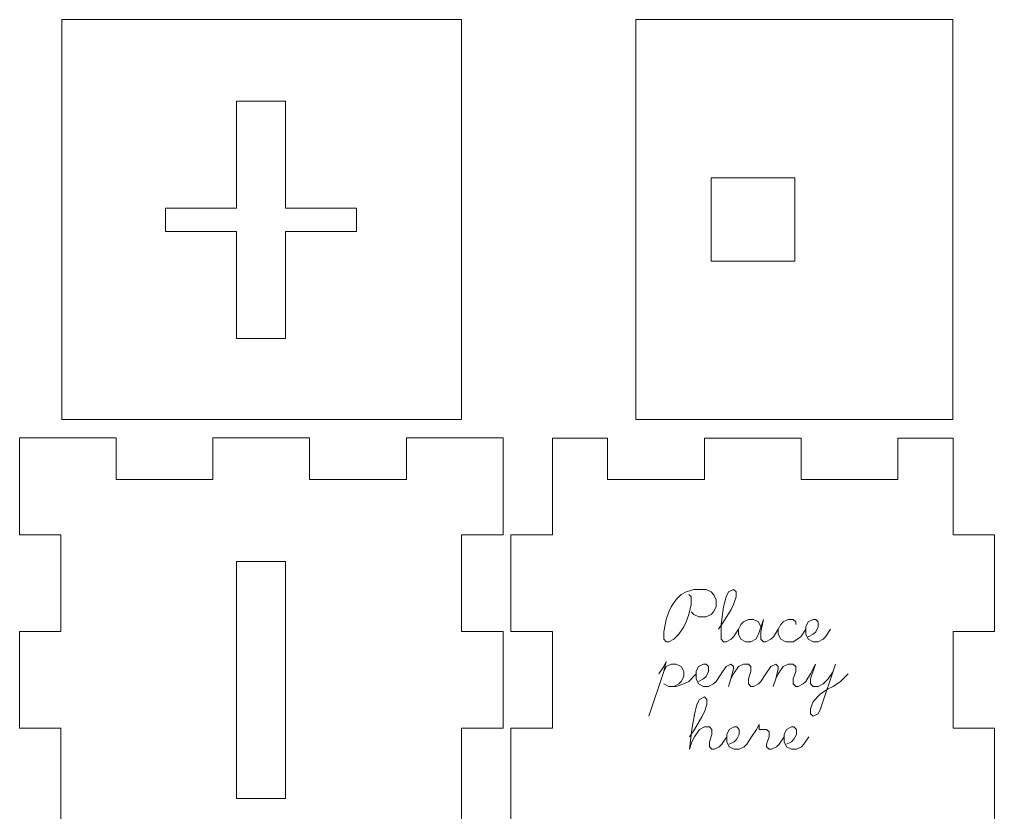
# Model space of a CAD drawing. Header units: centimetres. Extents: x -18.2 to 12.4, y -7.9 to 11.
# Drawn here: x -10.53 to -3.48, y -3.64 to 2.1 of the extents above; entities that cross this region are included whole.
import ezdxf

# ---------------------------------------------------------------- set-up
doc = ezdxf.new("R2010")
doc.units = ezdxf.units.CM
doc.header["$MEASUREMENT"] = 0
doc.layers.add('layer 1', color=7, linetype='Continuous')

msp = doc.modelspace()

# ---------------------------------------------------------------- linework, layer by layer
at = {"layer": 'layer 1', "lineweight": 15}
for points, knots in [([(-10.22586, 2.09687), (-10.22586, 2.09687), (-7.33256, 2.09687), (-7.33256, 2.09687), (-7.33256, 2.09687), (-7.33256, 2.09687), (-7.33256, -0.79643), (-7.33256, -0.79643), (-7.33256, -0.79643), (-7.33256, -0.79643), (-10.22586, -0.79643), (-10.22586, -0.79643), (-10.22586, -0.79643), (-10.22586, -0.79643), (-10.22586, 2.09687), (-10.22586, 2.09687)], [0, 0, 0, 0, 0.2, 0.2, 0.2, 0.2, 0.4, 0.4, 0.4, 0.4, 0.6, 0.6, 0.6, 0.6, 1, 1, 1, 1]), ([(-6.07086, 2.09768), (-6.07086, 2.09768), (-3.77577, 2.09768), (-3.77577, 2.09768), (-3.77577, 2.09768), (-3.77577, 2.09768), (-3.77577, -0.79723), (-3.77577, -0.79723), (-3.77577, -0.79723), (-3.77577, -0.79723), (-6.07086, -0.79723), (-6.07086, -0.79723), (-6.07086, -0.79723), (-6.07086, -0.79723), (-6.07086, 2.09768), (-6.07086, 2.09768)], [0, 0, 0, 0, 0.2, 0.2, 0.2, 0.2, 0.4, 0.4, 0.4, 0.4, 0.6, 0.6, 0.6, 0.6, 1, 1, 1, 1]), ([(-8.9612, 1.50643), (-8.9612, 1.50643), (-8.9612, 0.73324), (-8.9612, 0.73324), (-8.9612, 0.73324), (-8.9612, 0.73324), (-9.4751, 0.73324), (-9.4751, 0.73324), (-9.4751, 0.73324), (-9.4751, 0.73324), (-9.4751, 0.56363), (-9.4751, 0.56363), (-9.4751, 0.56363), (-9.4751, 0.56363), (-8.9612, 0.56363), (-8.9612, 0.56363), (-8.9612, 0.56363), (-8.9612, 0.56363), (-8.9612, -0.20956), (-8.9612, -0.20956), (-8.9612, -0.20956), (-8.9612, -0.20956), (-8.60732, -0.20956), (-8.60732, -0.20956), (-8.60732, -0.20956), (-8.60732, -0.20956), (-8.60732, 0.56363), (-8.60732, 0.56363), (-8.60732, 0.56363), (-8.60732, 0.56363), (-8.09337, 0.56363), (-8.09337, 0.56363), (-8.09337, 0.56363), (-8.09337, 0.56363), (-8.09337, 0.73324), (-8.09337, 0.73324), (-8.09337, 0.73324), (-8.09337, 0.73324), (-8.60732, 0.73324), (-8.60732, 0.73324), (-8.60732, 0.73324), (-8.60732, 0.73324), (-8.60732, 1.50643), (-8.60732, 1.50643), (-8.60732, 1.50643), (-8.60732, 1.50643), (-8.9612, 1.50643), (-8.9612, 1.50643)], [0, 0, 0, 0, 0.0769231, 0.0769231, 0.0769231, 0.0769231, 0.1538462, 0.1538462, 0.1538462, 0.1538462, 0.2307692, 0.2307692, 0.2307692, 0.2307692, 0.3076923, 0.3076923, 0.3076923, 0.3076923, 0.3846154, 0.3846154, 0.3846154, 0.3846154, 0.4615385, 0.4615385, 0.4615385, 0.4615385, 0.5384615, 0.5384615, 0.5384615, 0.5384615, 0.6153846, 0.6153846, 0.6153846, 0.6153846, 0.6923077, 0.6923077, 0.6923077, 0.6923077, 0.7692308, 0.7692308, 0.7692308, 0.7692308, 0.8461538, 0.8461538, 0.8461538, 0.8461538, 1, 1, 1, 1]), ([(-5.52492, 0.95193), (-5.52492, 0.95193), (-4.92152, 0.95193), (-4.92152, 0.95193), (-4.92152, 0.95193), (-4.92152, 0.95193), (-4.92152, 0.34853), (-4.92152, 0.34853), (-4.92152, 0.34853), (-4.92152, 0.34853), (-5.52492, 0.34853), (-5.52492, 0.34853), (-5.52492, 0.34853), (-5.52492, 0.34853), (-5.52492, 0.95193), (-5.52492, 0.95193)], [0, 0, 0, 0, 0.2, 0.2, 0.2, 0.2, 0.4, 0.4, 0.4, 0.4, 0.6, 0.6, 0.6, 0.6, 1, 1, 1, 1]), ([(-9.13216, -0.92994), (-9.13216, -0.92994), (-8.43216, -0.92994), (-8.43216, -0.92994), (-8.43216, -0.92994), (-8.43216, -0.92994), (-8.43216, -1.22994), (-8.43216, -1.22994), (-8.43216, -1.22994), (-8.43216, -1.22994), (-7.73216, -1.22994), (-7.73216, -1.22994), (-7.73216, -1.22994), (-7.73216, -1.22994), (-7.73216, -0.92994), (-7.73216, -0.92994), (-7.73216, -0.92994), (-7.73216, -0.92994), (-7.03216, -0.92994), (-7.03216, -0.92994), (-7.03216, -0.92994), (-7.03216, -0.92994), (-7.03216, -1.62994), (-7.03216, -1.62994), (-7.03216, -1.62994), (-7.03216, -1.62994), (-7.33216, -1.62994), (-7.33216, -1.62994), (-7.33216, -1.62994), (-7.33216, -1.62994), (-7.33216, -2.32994), (-7.33216, -2.32994), (-7.33216, -2.32994), (-7.33216, -2.32994), (-7.03216, -2.32994), (-7.03216, -2.32994), (-7.03216, -2.32994), (-7.03216, -2.32994), (-7.03216, -3.02994), (-7.03216, -3.02994), (-7.03216, -3.02994), (-7.03216, -3.02994), (-7.33216, -3.02994), (-7.33216, -3.02994), (-7.33216, -3.02994), (-7.33216, -3.02994), (-7.33216, -3.72994), (-7.33216, -3.72994), (-7.33216, -3.72994), (-7.33216, -3.72994), (-7.03216, -3.72994), (-7.03216, -3.72994), (-7.03216, -3.72994), (-7.03216, -3.72994), (-7.03216, -4.42994), (-7.03216, -4.42994), (-7.03216, -4.42994), (-7.03216, -4.42994), (-7.73216, -4.42994), (-7.73216, -4.42994), (-7.73216, -4.42994), (-7.73216, -4.42994), (-7.73216, -4.12994), (-7.73216, -4.12994), (-7.73216, -4.12994), (-7.73216, -4.12994), (-8.43216, -4.12994), (-8.43216, -4.12994), (-8.43216, -4.12994), (-8.43216, -4.12994), (-8.43216, -4.42994), (-8.43216, -4.42994), (-8.43216, -4.42994), (-8.43216, -4.42994), (-9.13216, -4.42994), (-9.13216, -4.42994), (-9.13216, -4.42994), (-9.13216, -4.42994), (-9.13216, -4.12994), (-9.13216, -4.12994), (-9.13216, -4.12994), (-9.13216, -4.12994), (-9.83216, -4.12994), (-9.83216, -4.12994), (-9.83216, -4.12994), (-9.83216, -4.12994), (-9.83216, -4.42994), (-9.83216, -4.42994), (-9.83216, -4.42994), (-9.83216, -4.42994), (-10.53216, -4.42994), (-10.53216, -4.42994), (-10.53216, -4.42994), (-10.53216, -4.42994), (-10.53216, -3.72994), (-10.53216, -3.72994), (-10.53216, -3.72994), (-10.53216, -3.72994), (-10.23216, -3.72994), (-10.23216, -3.72994), (-10.23216, -3.72994), (-10.23216, -3.72994), (-10.23216, -3.02994), (-10.23216, -3.02994), (-10.23216, -3.02994), (-10.23216, -3.02994), (-10.53216, -3.02994), (-10.53216, -3.02994), (-10.53216, -3.02994), (-10.53216, -3.02994), (-10.53216, -2.32994), (-10.53216, -2.32994), (-10.53216, -2.32994), (-10.53216, -2.32994), (-10.23216, -2.32994), (-10.23216, -2.32994), (-10.23216, -2.32994), (-10.23216, -2.32994), (-10.23216, -1.62994), (-10.23216, -1.62994), (-10.23216, -1.62994), (-10.23216, -1.62994), (-10.53216, -1.62994), (-10.53216, -1.62994), (-10.53216, -1.62994), (-10.53216, -1.62994), (-10.53216, -0.92994), (-10.53216, -0.92994), (-10.53216, -0.92994), (-10.53216, -0.92994), (-9.83216, -0.92994), (-9.83216, -0.92994), (-9.83216, -0.92994), (-9.83216, -0.92994), (-9.83216, -1.22994), (-9.83216, -1.22994), (-9.83216, -1.22994), (-9.83216, -1.22994), (-9.13216, -1.22994), (-9.13216, -1.22994), (-9.13216, -1.22994), (-9.13216, -1.22994), (-9.13216, -0.92994), (-9.13216, -0.92994)], [0, 0, 0, 0, 0.027027, 0.027027, 0.027027, 0.027027, 0.0540541, 0.0540541, 0.0540541, 0.0540541, 0.0810811, 0.0810811, 0.0810811, 0.0810811, 0.1081081, 0.1081081, 0.1081081, 0.1081081, 0.1351351, 0.1351351, 0.1351351, 0.1351351, 0.1621622, 0.1621622, 0.1621622, 0.1621622, 0.1891892, 0.1891892, 0.1891892, 0.1891892, 0.2162162, 0.2162162, 0.2162162, 0.2162162, 0.2432432, 0.2432432, 0.2432432, 0.2432432, 0.2702703, 0.2702703, 0.2702703, 0.2702703, 0.2972973, 0.2972973, 0.2972973, 0.2972973, 0.3243243, 0.3243243, 0.3243243, 0.3243243, 0.3513514, 0.3513514, 0.3513514, 0.3513514, 0.3783784, 0.3783784, 0.3783784, 0.3783784, 0.4054054, 0.4054054, 0.4054054, 0.4054054, 0.4324324, 0.4324324, 0.4324324, 0.4324324, 0.4594595, 0.4594595, 0.4594595, 0.4594595, 0.4864865, 0.4864865, 0.4864865, 0.4864865, 0.5135135, 0.5135135, 0.5135135, 0.5135135, 0.5405405, 0.5405405, 0.5405405, 0.5405405, 0.5675676, 0.5675676, 0.5675676, 0.5675676, 0.5945946, 0.5945946, 0.5945946, 0.5945946, 0.6216216, 0.6216216, 0.6216216, 0.6216216, 0.6486486, 0.6486486, 0.6486486, 0.6486486, 0.6756757, 0.6756757, 0.6756757, 0.6756757, 0.7027027, 0.7027027, 0.7027027, 0.7027027, 0.7297297, 0.7297297, 0.7297297, 0.7297297, 0.7567568, 0.7567568, 0.7567568, 0.7567568, 0.7837838, 0.7837838, 0.7837838, 0.7837838, 0.8108108, 0.8108108, 0.8108108, 0.8108108, 0.8378378, 0.8378378, 0.8378378, 0.8378378, 0.8648649, 0.8648649, 0.8648649, 0.8648649, 0.8918919, 0.8918919, 0.8918919, 0.8918919, 0.9189189, 0.9189189, 0.9189189, 0.9189189, 0.9459459, 0.9459459, 0.9459459, 0.9459459, 1, 1, 1, 1]), ([(-4.87527, -4.13039), (-4.87527, -4.13039), (-4.87527, -4.43039), (-4.87527, -4.43039), (-4.87527, -4.43039), (-4.87527, -4.43039), (-5.57527, -4.43039), (-5.57527, -4.43039), (-5.57527, -4.43039), (-5.57527, -4.43039), (-5.57527, -4.13039), (-5.57527, -4.13039), (-5.57527, -4.13039), (-5.57527, -4.13039), (-6.27527, -4.13039), (-6.27527, -4.13039), (-6.27527, -4.13039), (-6.27527, -4.13039), (-6.27527, -4.43039), (-6.27527, -4.43039), (-6.27527, -4.43039), (-6.27527, -4.43039), (-6.67527, -4.43039), (-6.67527, -4.43039), (-6.67527, -4.43039), (-6.67527, -4.43039), (-6.67527, -3.73039), (-6.67527, -3.73039), (-6.67527, -3.73039), (-6.67527, -3.73039), (-6.97527, -3.73039), (-6.97527, -3.73039), (-6.97527, -3.73039), (-6.97527, -3.73039), (-6.97527, -3.03039), (-6.97527, -3.03039), (-6.97527, -3.03039), (-6.97527, -3.03039), (-6.67527, -3.03039), (-6.67527, -3.03039), (-6.67527, -3.03039), (-6.67527, -3.03039), (-6.67527, -2.33039), (-6.67527, -2.33039), (-6.67527, -2.33039), (-6.67527, -2.33039), (-6.97527, -2.33039), (-6.97527, -2.33039), (-6.97527, -2.33039), (-6.97527, -2.33039), (-6.97527, -1.63039), (-6.97527, -1.63039), (-6.97527, -1.63039), (-6.97527, -1.63039), (-6.67527, -1.63039), (-6.67527, -1.63039), (-6.67527, -1.63039), (-6.67527, -1.63039), (-6.67527, -0.93039), (-6.67527, -0.93039), (-6.67527, -0.93039), (-6.67527, -0.93039), (-6.27527, -0.93039), (-6.27527, -0.93039), (-6.27527, -0.93039), (-6.27527, -0.93039), (-6.27527, -1.23039), (-6.27527, -1.23039), (-6.27527, -1.23039), (-6.27527, -1.23039), (-5.57527, -1.23039), (-5.57527, -1.23039), (-5.57527, -1.23039), (-5.57527, -1.23039), (-5.57527, -0.93039), (-5.57527, -0.93039), (-5.57527, -0.93039), (-5.57527, -0.93039), (-4.87527, -0.93039), (-4.87527, -0.93039), (-4.87527, -0.93039), (-4.87527, -0.93039), (-4.87527, -1.23039), (-4.87527, -1.23039), (-4.87527, -1.23039), (-4.87527, -1.23039), (-4.17527, -1.23039), (-4.17527, -1.23039), (-4.17527, -1.23039), (-4.17527, -1.23039), (-4.17527, -0.93039), (-4.17527, -0.93039), (-4.17527, -0.93039), (-4.17527, -0.93039), (-3.77527, -0.93039), (-3.77527, -0.93039), (-3.77527, -0.93039), (-3.77527, -0.93039), (-3.77527, -1.63039), (-3.77527, -1.63039), (-3.77527, -1.63039), (-3.77527, -1.63039), (-3.47527, -1.63039), (-3.47527, -1.63039), (-3.47527, -1.63039), (-3.47527, -1.63039), (-3.47527, -2.33039), (-3.47527, -2.33039), (-3.47527, -2.33039), (-3.47527, -2.33039), (-3.77527, -2.33039), (-3.77527, -2.33039), (-3.77527, -2.33039), (-3.77527, -2.33039), (-3.77527, -3.03039), (-3.77527, -3.03039), (-3.77527, -3.03039), (-3.77527, -3.03039), (-3.47527, -3.03039), (-3.47527, -3.03039), (-3.47527, -3.03039), (-3.47527, -3.03039), (-3.47527, -3.73039), (-3.47527, -3.73039), (-3.47527, -3.73039), (-3.47527, -3.73039), (-3.77527, -3.73039), (-3.77527, -3.73039), (-3.77527, -3.73039), (-3.77527, -3.73039), (-3.77527, -4.43039), (-3.77527, -4.43039), (-3.77527, -4.43039), (-3.77527, -4.43039), (-4.17527, -4.43039), (-4.17527, -4.43039), (-4.17527, -4.43039), (-4.17527, -4.43039), (-4.17527, -4.13039), (-4.17527, -4.13039), (-4.17527, -4.13039), (-4.17527, -4.13039), (-4.87527, -4.13039), (-4.87527, -4.13039)], [0, 0, 0, 0, 0.027027, 0.027027, 0.027027, 0.027027, 0.0540541, 0.0540541, 0.0540541, 0.0540541, 0.0810811, 0.0810811, 0.0810811, 0.0810811, 0.1081081, 0.1081081, 0.1081081, 0.1081081, 0.1351351, 0.1351351, 0.1351351, 0.1351351, 0.1621622, 0.1621622, 0.1621622, 0.1621622, 0.1891892, 0.1891892, 0.1891892, 0.1891892, 0.2162162, 0.2162162, 0.2162162, 0.2162162, 0.2432432, 0.2432432, 0.2432432, 0.2432432, 0.2702703, 0.2702703, 0.2702703, 0.2702703, 0.2972973, 0.2972973, 0.2972973, 0.2972973, 0.3243243, 0.3243243, 0.3243243, 0.3243243, 0.3513514, 0.3513514, 0.3513514, 0.3513514, 0.3783784, 0.3783784, 0.3783784, 0.3783784, 0.4054054, 0.4054054, 0.4054054, 0.4054054, 0.4324324, 0.4324324, 0.4324324, 0.4324324, 0.4594595, 0.4594595, 0.4594595, 0.4594595, 0.4864865, 0.4864865, 0.4864865, 0.4864865, 0.5135135, 0.5135135, 0.5135135, 0.5135135, 0.5405405, 0.5405405, 0.5405405, 0.5405405, 0.5675676, 0.5675676, 0.5675676, 0.5675676, 0.5945946, 0.5945946, 0.5945946, 0.5945946, 0.6216216, 0.6216216, 0.6216216, 0.6216216, 0.6486486, 0.6486486, 0.6486486, 0.6486486, 0.6756757, 0.6756757, 0.6756757, 0.6756757, 0.7027027, 0.7027027, 0.7027027, 0.7027027, 0.7297297, 0.7297297, 0.7297297, 0.7297297, 0.7567568, 0.7567568, 0.7567568, 0.7567568, 0.7837838, 0.7837838, 0.7837838, 0.7837838, 0.8108108, 0.8108108, 0.8108108, 0.8108108, 0.8378378, 0.8378378, 0.8378378, 0.8378378, 0.8648649, 0.8648649, 0.8648649, 0.8648649, 0.8918919, 0.8918919, 0.8918919, 0.8918919, 0.9189189, 0.9189189, 0.9189189, 0.9189189, 0.9459459, 0.9459459, 0.9459459, 0.9459459, 1, 1, 1, 1]), ([(-8.9612, -1.82378), (-8.9612, -1.82378), (-8.6073, -1.82378), (-8.6073, -1.82378), (-8.6073, -1.82378), (-8.6073, -1.82378), (-8.6073, -3.53977), (-8.6073, -3.53977), (-8.6073, -3.53977), (-8.6073, -3.53977), (-8.9612, -3.53977), (-8.9612, -3.53977), (-8.9612, -3.53977), (-8.9612, -3.53977), (-8.9612, -1.82378), (-8.9612, -1.82378)], [0, 0, 0, 0, 0.2, 0.2, 0.2, 0.2, 0.4, 0.4, 0.4, 0.4, 0.6, 0.6, 0.6, 0.6, 1, 1, 1, 1])]:
    msp.add_open_spline(points, degree=3, knots=knots, dxfattribs=at)
at = {"layer": 'layer 1', "color": 3, "lineweight": 15}
for points, knots in [([(-5.68852, -2.06241), (-5.68852, -2.06241), (-5.6705, -2.08043), (-5.6705, -2.08043), (-5.6705, -2.08043), (-5.6705, -2.08043), (-5.6705, -2.13449), (-5.6705, -2.13449), (-5.6705, -2.13449), (-5.6705, -2.13449), (-5.68852, -2.20656), (-5.68852, -2.20656), (-5.68852, -2.20656), (-5.68852, -2.20656), (-5.70654, -2.26062), (-5.70654, -2.26062), (-5.70654, -2.26062), (-5.70654, -2.26062), (-5.72456, -2.29666), (-5.72456, -2.29666), (-5.72456, -2.29666), (-5.72456, -2.29666), (-5.7606, -2.35072), (-5.7606, -2.35072), (-5.7606, -2.35072), (-5.7606, -2.35072), (-5.79664, -2.38676), (-5.79664, -2.38676), (-5.79664, -2.38676), (-5.79664, -2.38676), (-5.83268, -2.40478), (-5.83268, -2.40478), (-5.83268, -2.40478), (-5.83268, -2.40478), (-5.8507, -2.40478), (-5.8507, -2.40478), (-5.8507, -2.40478), (-5.8507, -2.40478), (-5.86872, -2.38676), (-5.86872, -2.38676), (-5.86872, -2.38676), (-5.86872, -2.38676), (-5.86872, -2.3327), (-5.86872, -2.3327), (-5.86872, -2.3327), (-5.86872, -2.3327), (-5.8507, -2.24261), (-5.8507, -2.24261), (-5.8507, -2.24261), (-5.8507, -2.24261), (-5.83268, -2.18855), (-5.83268, -2.18855), (-5.83268, -2.18855), (-5.83268, -2.18855), (-5.81466, -2.15251), (-5.81466, -2.15251), (-5.81466, -2.15251), (-5.81466, -2.15251), (-5.77862, -2.09845), (-5.77862, -2.09845), (-5.77862, -2.09845), (-5.77862, -2.09845), (-5.74258, -2.06241), (-5.74258, -2.06241), (-5.74258, -2.06241), (-5.74258, -2.06241), (-5.70654, -2.04439), (-5.70654, -2.04439), (-5.70654, -2.04439), (-5.70654, -2.04439), (-5.65248, -2.02637), (-5.65248, -2.02637), (-5.65248, -2.02637), (-5.65248, -2.02637), (-5.56239, -2.02637), (-5.56239, -2.02637), (-5.56239, -2.02637), (-5.56239, -2.02637), (-5.52635, -2.04439), (-5.52635, -2.04439), (-5.52635, -2.04439), (-5.52635, -2.04439), (-5.50833, -2.06241), (-5.50833, -2.06241), (-5.50833, -2.06241), (-5.50833, -2.06241), (-5.49031, -2.09845), (-5.49031, -2.09845), (-5.49031, -2.09845), (-5.49031, -2.09845), (-5.49031, -2.15251), (-5.49031, -2.15251), (-5.49031, -2.15251), (-5.49031, -2.15251), (-5.50833, -2.18855), (-5.50833, -2.18855), (-5.50833, -2.18855), (-5.50833, -2.18855), (-5.52635, -2.20657), (-5.52635, -2.20657), (-5.52635, -2.20657), (-5.52635, -2.20657), (-5.56239, -2.22459), (-5.56239, -2.22459), (-5.56239, -2.22459), (-5.56239, -2.22459), (-5.61645, -2.22459), (-5.61645, -2.22459), (-5.61645, -2.22459), (-5.61645, -2.22459), (-5.65249, -2.20657), (-5.65249, -2.20657), (-5.65249, -2.20657), (-5.65249, -2.20657), (-5.67051, -2.18855), (-5.67051, -2.18855)], [0, 0, 0, 0, 0.0333333, 0.0333333, 0.0333333, 0.0333333, 0.0666667, 0.0666667, 0.0666667, 0.0666667, 0.1, 0.1, 0.1, 0.1, 0.1333333, 0.1333333, 0.1333333, 0.1333333, 0.1666667, 0.1666667, 0.1666667, 0.1666667, 0.2, 0.2, 0.2, 0.2, 0.2333333, 0.2333333, 0.2333333, 0.2333333, 0.2666667, 0.2666667, 0.2666667, 0.2666667, 0.3, 0.3, 0.3, 0.3, 0.3333333, 0.3333333, 0.3333333, 0.3333333, 0.3666667, 0.3666667, 0.3666667, 0.3666667, 0.4, 0.4, 0.4, 0.4, 0.4333333, 0.4333333, 0.4333333, 0.4333333, 0.4666667, 0.4666667, 0.4666667, 0.4666667, 0.5, 0.5, 0.5, 0.5, 0.5333333, 0.5333333, 0.5333333, 0.5333333, 0.5666667, 0.5666667, 0.5666667, 0.5666667, 0.6, 0.6, 0.6, 0.6, 0.6333333, 0.6333333, 0.6333333, 0.6333333, 0.6666667, 0.6666667, 0.6666667, 0.6666667, 0.7, 0.7, 0.7, 0.7, 0.7333333, 0.7333333, 0.7333333, 0.7333333, 0.7666667, 0.7666667, 0.7666667, 0.7666667, 0.8, 0.8, 0.8, 0.8, 0.8333333, 0.8333333, 0.8333333, 0.8333333, 0.8666667, 0.8666667, 0.8666667, 0.8666667, 0.9, 0.9, 0.9, 0.9, 0.9333333, 0.9333333, 0.9333333, 0.9333333, 1, 1, 1, 1]), ([(-5.4723, -2.31467), (-5.4723, -2.31467), (-5.43626, -2.26061), (-5.43626, -2.26061), (-5.43626, -2.26061), (-5.43626, -2.26061), (-5.3822, -2.17052), (-5.3822, -2.17052), (-5.3822, -2.17052), (-5.3822, -2.17052), (-5.36418, -2.13448), (-5.36418, -2.13448), (-5.36418, -2.13448), (-5.36418, -2.13448), (-5.34616, -2.08042), (-5.34616, -2.08042), (-5.34616, -2.08042), (-5.34616, -2.08042), (-5.34616, -2.04438), (-5.34616, -2.04438), (-5.34616, -2.04438), (-5.34616, -2.04438), (-5.36418, -2.02636), (-5.36418, -2.02636), (-5.36418, -2.02636), (-5.36418, -2.02636), (-5.40022, -2.04438), (-5.40022, -2.04438), (-5.40022, -2.04438), (-5.40022, -2.04438), (-5.41824, -2.08042), (-5.41824, -2.08042), (-5.41824, -2.08042), (-5.41824, -2.08042), (-5.43626, -2.15249), (-5.43626, -2.15249), (-5.43626, -2.15249), (-5.43626, -2.15249), (-5.45428, -2.27862), (-5.45428, -2.27862), (-5.45428, -2.27862), (-5.45428, -2.27862), (-5.45428, -2.38673), (-5.45428, -2.38673), (-5.45428, -2.38673), (-5.45428, -2.38673), (-5.43626, -2.40475), (-5.43626, -2.40475), (-5.43626, -2.40475), (-5.43626, -2.40475), (-5.41824, -2.40475), (-5.41824, -2.40475), (-5.41824, -2.40475), (-5.41824, -2.40475), (-5.3822, -2.38673), (-5.3822, -2.38673), (-5.3822, -2.38673), (-5.3822, -2.38673), (-5.36418, -2.36871), (-5.36418, -2.36871), (-5.36418, -2.36871), (-5.36418, -2.36871), (-5.32814, -2.31465), (-5.32814, -2.31465)], [0, 0, 0, 0, 0.0588235, 0.0588235, 0.0588235, 0.0588235, 0.1176471, 0.1176471, 0.1176471, 0.1176471, 0.1764706, 0.1764706, 0.1764706, 0.1764706, 0.2352941, 0.2352941, 0.2352941, 0.2352941, 0.2941176, 0.2941176, 0.2941176, 0.2941176, 0.3529412, 0.3529412, 0.3529412, 0.3529412, 0.4117647, 0.4117647, 0.4117647, 0.4117647, 0.4705882, 0.4705882, 0.4705882, 0.4705882, 0.5294118, 0.5294118, 0.5294118, 0.5294118, 0.5882353, 0.5882353, 0.5882353, 0.5882353, 0.6470588, 0.6470588, 0.6470588, 0.6470588, 0.7058824, 0.7058824, 0.7058824, 0.7058824, 0.7647059, 0.7647059, 0.7647059, 0.7647059, 0.8235294, 0.8235294, 0.8235294, 0.8235294, 0.8823529, 0.8823529, 0.8823529, 0.8823529, 1, 1, 1, 1]), ([(-5.16599, -2.29665), (-5.16599, -2.29665), (-5.18401, -2.26061), (-5.18401, -2.26061), (-5.18401, -2.26061), (-5.18401, -2.26061), (-5.22005, -2.24259), (-5.22005, -2.24259), (-5.22005, -2.24259), (-5.22005, -2.24259), (-5.25609, -2.24259), (-5.25609, -2.24259), (-5.25609, -2.24259), (-5.25609, -2.24259), (-5.29213, -2.26061), (-5.29213, -2.26061), (-5.29213, -2.26061), (-5.29213, -2.26061), (-5.31015, -2.27863), (-5.31015, -2.27863), (-5.31015, -2.27863), (-5.31015, -2.27863), (-5.32817, -2.31467), (-5.32817, -2.31467), (-5.32817, -2.31467), (-5.32817, -2.31467), (-5.32817, -2.35071), (-5.32817, -2.35071), (-5.32817, -2.35071), (-5.32817, -2.35071), (-5.31015, -2.38675), (-5.31015, -2.38675), (-5.31015, -2.38675), (-5.31015, -2.38675), (-5.27411, -2.40477), (-5.27411, -2.40477), (-5.27411, -2.40477), (-5.27411, -2.40477), (-5.23807, -2.40477), (-5.23807, -2.40477), (-5.23807, -2.40477), (-5.23807, -2.40477), (-5.20203, -2.38675), (-5.20203, -2.38675), (-5.20203, -2.38675), (-5.20203, -2.38675), (-5.18401, -2.35071), (-5.18401, -2.35071), (-5.18401, -2.35071), (-5.18401, -2.35071), (-5.14797, -2.2426), (-5.14797, -2.2426), (-5.14797, -2.2426), (-5.14797, -2.2426), (-5.16599, -2.33269), (-5.16599, -2.33269), (-5.16599, -2.33269), (-5.16599, -2.33269), (-5.16599, -2.38675), (-5.16599, -2.38675), (-5.16599, -2.38675), (-5.16599, -2.38675), (-5.14797, -2.40477), (-5.14797, -2.40477), (-5.14797, -2.40477), (-5.14797, -2.40477), (-5.12995, -2.40477), (-5.12995, -2.40477), (-5.12995, -2.40477), (-5.12995, -2.40477), (-5.09391, -2.38675), (-5.09391, -2.38675), (-5.09391, -2.38675), (-5.09391, -2.38675), (-5.07589, -2.36873), (-5.07589, -2.36873), (-5.07589, -2.36873), (-5.07589, -2.36873), (-5.03985, -2.31467), (-5.03985, -2.31467)], [0, 0, 0, 0, 0.047619, 0.047619, 0.047619, 0.047619, 0.0952381, 0.0952381, 0.0952381, 0.0952381, 0.1428571, 0.1428571, 0.1428571, 0.1428571, 0.1904762, 0.1904762, 0.1904762, 0.1904762, 0.2380952, 0.2380952, 0.2380952, 0.2380952, 0.2857143, 0.2857143, 0.2857143, 0.2857143, 0.3333333, 0.3333333, 0.3333333, 0.3333333, 0.3809524, 0.3809524, 0.3809524, 0.3809524, 0.4285714, 0.4285714, 0.4285714, 0.4285714, 0.4761905, 0.4761905, 0.4761905, 0.4761905, 0.5238095, 0.5238095, 0.5238095, 0.5238095, 0.5714286, 0.5714286, 0.5714286, 0.5714286, 0.6190476, 0.6190476, 0.6190476, 0.6190476, 0.6666667, 0.6666667, 0.6666667, 0.6666667, 0.7142857, 0.7142857, 0.7142857, 0.7142857, 0.7619048, 0.7619048, 0.7619048, 0.7619048, 0.8095238, 0.8095238, 0.8095238, 0.8095238, 0.8571429, 0.8571429, 0.8571429, 0.8571429, 0.9047619, 0.9047619, 0.9047619, 0.9047619, 1, 1, 1, 1]), ([(-4.91373, -2.27863), (-4.91373, -2.27863), (-4.91373, -2.26061), (-4.91373, -2.26061), (-4.91373, -2.26061), (-4.91373, -2.26061), (-4.93175, -2.24259), (-4.93175, -2.24259), (-4.93175, -2.24259), (-4.93175, -2.24259), (-4.96779, -2.24259), (-4.96779, -2.24259), (-4.96779, -2.24259), (-4.96779, -2.24259), (-5.00383, -2.26061), (-5.00383, -2.26061), (-5.00383, -2.26061), (-5.00383, -2.26061), (-5.02185, -2.27863), (-5.02185, -2.27863), (-5.02185, -2.27863), (-5.02185, -2.27863), (-5.03987, -2.31467), (-5.03987, -2.31467), (-5.03987, -2.31467), (-5.03987, -2.31467), (-5.03987, -2.35071), (-5.03987, -2.35071), (-5.03987, -2.35071), (-5.03987, -2.35071), (-5.02185, -2.38675), (-5.02185, -2.38675), (-5.02185, -2.38675), (-5.02185, -2.38675), (-4.98581, -2.40477), (-4.98581, -2.40477), (-4.98581, -2.40477), (-4.98581, -2.40477), (-4.93175, -2.40477), (-4.93175, -2.40477), (-4.93175, -2.40477), (-4.93175, -2.40477), (-4.87769, -2.36873), (-4.87769, -2.36873), (-4.87769, -2.36873), (-4.87769, -2.36873), (-4.84165, -2.31467), (-4.84165, -2.31467)], [0, 0, 0, 0, 0.0769231, 0.0769231, 0.0769231, 0.0769231, 0.1538462, 0.1538462, 0.1538462, 0.1538462, 0.2307692, 0.2307692, 0.2307692, 0.2307692, 0.3076923, 0.3076923, 0.3076923, 0.3076923, 0.3846154, 0.3846154, 0.3846154, 0.3846154, 0.4615385, 0.4615385, 0.4615385, 0.4615385, 0.5384615, 0.5384615, 0.5384615, 0.5384615, 0.6153846, 0.6153846, 0.6153846, 0.6153846, 0.6923077, 0.6923077, 0.6923077, 0.6923077, 0.7692308, 0.7692308, 0.7692308, 0.7692308, 0.8461538, 0.8461538, 0.8461538, 0.8461538, 1, 1, 1, 1]), ([(-4.82363, -2.36872), (-4.82363, -2.36872), (-4.78759, -2.3507), (-4.78759, -2.3507), (-4.78759, -2.3507), (-4.78759, -2.3507), (-4.76957, -2.33268), (-4.76957, -2.33268), (-4.76957, -2.33268), (-4.76957, -2.33268), (-4.75155, -2.29664), (-4.75155, -2.29664), (-4.75155, -2.29664), (-4.75155, -2.29664), (-4.75155, -2.2606), (-4.75155, -2.2606), (-4.75155, -2.2606), (-4.75155, -2.2606), (-4.76957, -2.24258), (-4.76957, -2.24258), (-4.76957, -2.24258), (-4.76957, -2.24258), (-4.78759, -2.24258), (-4.78759, -2.24258), (-4.78759, -2.24258), (-4.78759, -2.24258), (-4.82363, -2.2606), (-4.82363, -2.2606), (-4.82363, -2.2606), (-4.82363, -2.2606), (-4.84165, -2.29664), (-4.84165, -2.29664), (-4.84165, -2.29664), (-4.84165, -2.29664), (-4.84165, -2.3507), (-4.84165, -2.3507), (-4.84165, -2.3507), (-4.84165, -2.3507), (-4.82363, -2.38674), (-4.82363, -2.38674), (-4.82363, -2.38674), (-4.82363, -2.38674), (-4.78759, -2.40476), (-4.78759, -2.40476), (-4.78759, -2.40476), (-4.78759, -2.40476), (-4.75155, -2.40476), (-4.75155, -2.40476), (-4.75155, -2.40476), (-4.75155, -2.40476), (-4.71551, -2.38674), (-4.71551, -2.38674), (-4.71551, -2.38674), (-4.71551, -2.38674), (-4.69749, -2.36872), (-4.69749, -2.36872), (-4.69749, -2.36872), (-4.69749, -2.36872), (-4.66145, -2.31466), (-4.66145, -2.31466)], [0, 0, 0, 0, 0.0625, 0.0625, 0.0625, 0.0625, 0.125, 0.125, 0.125, 0.125, 0.1875, 0.1875, 0.1875, 0.1875, 0.25, 0.25, 0.25, 0.25, 0.3125, 0.3125, 0.3125, 0.3125, 0.375, 0.375, 0.375, 0.375, 0.4375, 0.4375, 0.4375, 0.4375, 0.5, 0.5, 0.5, 0.5, 0.5625, 0.5625, 0.5625, 0.5625, 0.625, 0.625, 0.625, 0.625, 0.6875, 0.6875, 0.6875, 0.6875, 0.75, 0.75, 0.75, 0.75, 0.8125, 0.8125, 0.8125, 0.8125, 0.875, 0.875, 0.875, 0.875, 1, 1, 1, 1]), ([(-5.90498, -2.63778), (-5.90498, -2.63778), (-5.86894, -2.58372), (-5.86894, -2.58372), (-5.86894, -2.58372), (-5.86894, -2.58372), (-5.85092, -2.54768), (-5.85092, -2.54768), (-5.85092, -2.54768), (-5.85092, -2.54768), (-5.86894, -2.61975), (-5.86894, -2.61975), (-5.86894, -2.61975), (-5.86894, -2.61975), (-5.97705, -2.94408), (-5.97705, -2.94408)], [0, 0, 0, 0, 0.2, 0.2, 0.2, 0.2, 0.4, 0.4, 0.4, 0.4, 0.6, 0.6, 0.6, 0.6, 1, 1, 1, 1]), ([(-5.86895, -2.61976), (-5.86895, -2.61976), (-5.85093, -2.58372), (-5.85093, -2.58372), (-5.85093, -2.58372), (-5.85093, -2.58372), (-5.81489, -2.5657), (-5.81489, -2.5657), (-5.81489, -2.5657), (-5.81489, -2.5657), (-5.77885, -2.5657), (-5.77885, -2.5657), (-5.77885, -2.5657), (-5.77885, -2.5657), (-5.74281, -2.58372), (-5.74281, -2.58372), (-5.74281, -2.58372), (-5.74281, -2.58372), (-5.72479, -2.61976), (-5.72479, -2.61976), (-5.72479, -2.61976), (-5.72479, -2.61976), (-5.72479, -2.6558), (-5.72479, -2.6558), (-5.72479, -2.6558), (-5.72479, -2.6558), (-5.74281, -2.69184), (-5.74281, -2.69184), (-5.74281, -2.69184), (-5.74281, -2.69184), (-5.76083, -2.70986), (-5.76083, -2.70986), (-5.76083, -2.70986), (-5.76083, -2.70986), (-5.79687, -2.72788), (-5.79687, -2.72788)], [0, 0, 0, 0, 0.1, 0.1, 0.1, 0.1, 0.2, 0.2, 0.2, 0.2, 0.3, 0.3, 0.3, 0.3, 0.4, 0.4, 0.4, 0.4, 0.5, 0.5, 0.5, 0.5, 0.6, 0.6, 0.6, 0.6, 0.7, 0.7, 0.7, 0.7, 0.8, 0.8, 0.8, 0.8, 1, 1, 1, 1]), ([(-5.61669, -2.69184), (-5.61669, -2.69184), (-5.58065, -2.67382), (-5.58065, -2.67382), (-5.58065, -2.67382), (-5.58065, -2.67382), (-5.56263, -2.6558), (-5.56263, -2.6558), (-5.56263, -2.6558), (-5.56263, -2.6558), (-5.54461, -2.61976), (-5.54461, -2.61976), (-5.54461, -2.61976), (-5.54461, -2.61976), (-5.54461, -2.58372), (-5.54461, -2.58372), (-5.54461, -2.58372), (-5.54461, -2.58372), (-5.56263, -2.5657), (-5.56263, -2.5657), (-5.56263, -2.5657), (-5.56263, -2.5657), (-5.58065, -2.5657), (-5.58065, -2.5657), (-5.58065, -2.5657), (-5.58065, -2.5657), (-5.61669, -2.58372), (-5.61669, -2.58372), (-5.61669, -2.58372), (-5.61669, -2.58372), (-5.63471, -2.61976), (-5.63471, -2.61976), (-5.63471, -2.61976), (-5.63471, -2.61976), (-5.63471, -2.67382), (-5.63471, -2.67382), (-5.63471, -2.67382), (-5.63471, -2.67382), (-5.61669, -2.70986), (-5.61669, -2.70986), (-5.61669, -2.70986), (-5.61669, -2.70986), (-5.58065, -2.72788), (-5.58065, -2.72788), (-5.58065, -2.72788), (-5.58065, -2.72788), (-5.54461, -2.72788), (-5.54461, -2.72788), (-5.54461, -2.72788), (-5.54461, -2.72788), (-5.50857, -2.70986), (-5.50857, -2.70986), (-5.50857, -2.70986), (-5.50857, -2.70986), (-5.49055, -2.69184), (-5.49055, -2.69184), (-5.49055, -2.69184), (-5.49055, -2.69184), (-5.45451, -2.63778), (-5.45451, -2.63778)], [0, 0, 0, 0, 0.0625, 0.0625, 0.0625, 0.0625, 0.125, 0.125, 0.125, 0.125, 0.1875, 0.1875, 0.1875, 0.1875, 0.25, 0.25, 0.25, 0.25, 0.3125, 0.3125, 0.3125, 0.3125, 0.375, 0.375, 0.375, 0.375, 0.4375, 0.4375, 0.4375, 0.4375, 0.5, 0.5, 0.5, 0.5, 0.5625, 0.5625, 0.5625, 0.5625, 0.625, 0.625, 0.625, 0.625, 0.6875, 0.6875, 0.6875, 0.6875, 0.75, 0.75, 0.75, 0.75, 0.8125, 0.8125, 0.8125, 0.8125, 0.875, 0.875, 0.875, 0.875, 1, 1, 1, 1]), ([(-5.45452, -2.63778), (-5.45452, -2.63778), (-5.41848, -2.58372), (-5.41848, -2.58372), (-5.41848, -2.58372), (-5.41848, -2.58372), (-5.38244, -2.5657), (-5.38244, -2.5657), (-5.38244, -2.5657), (-5.38244, -2.5657), (-5.36442, -2.58372), (-5.36442, -2.58372), (-5.36442, -2.58372), (-5.36442, -2.58372), (-5.36442, -2.60174), (-5.36442, -2.60174), (-5.36442, -2.60174), (-5.36442, -2.60174), (-5.38244, -2.67381), (-5.38244, -2.67381), (-5.38244, -2.67381), (-5.38244, -2.67381), (-5.40046, -2.72787), (-5.40046, -2.72787)], [0, 0, 0, 0, 0.1428571, 0.1428571, 0.1428571, 0.1428571, 0.2857143, 0.2857143, 0.2857143, 0.2857143, 0.4285714, 0.4285714, 0.4285714, 0.4285714, 0.5714286, 0.5714286, 0.5714286, 0.5714286, 0.7142857, 0.7142857, 0.7142857, 0.7142857, 1, 1, 1, 1]), ([(-5.38245, -2.67382), (-5.38245, -2.67382), (-5.36443, -2.63778), (-5.36443, -2.63778), (-5.36443, -2.63778), (-5.36443, -2.63778), (-5.32839, -2.58372), (-5.32839, -2.58372), (-5.32839, -2.58372), (-5.32839, -2.58372), (-5.29235, -2.5657), (-5.29235, -2.5657), (-5.29235, -2.5657), (-5.29235, -2.5657), (-5.25631, -2.5657), (-5.25631, -2.5657), (-5.25631, -2.5657), (-5.25631, -2.5657), (-5.23829, -2.58372), (-5.23829, -2.58372), (-5.23829, -2.58372), (-5.23829, -2.58372), (-5.23829, -2.61976), (-5.23829, -2.61976), (-5.23829, -2.61976), (-5.23829, -2.61976), (-5.25631, -2.67382), (-5.25631, -2.67382), (-5.25631, -2.67382), (-5.25631, -2.67382), (-5.25631, -2.70986), (-5.25631, -2.70986), (-5.25631, -2.70986), (-5.25631, -2.70986), (-5.23829, -2.72788), (-5.23829, -2.72788), (-5.23829, -2.72788), (-5.23829, -2.72788), (-5.22027, -2.72788), (-5.22027, -2.72788), (-5.22027, -2.72788), (-5.22027, -2.72788), (-5.18423, -2.70986), (-5.18423, -2.70986), (-5.18423, -2.70986), (-5.18423, -2.70986), (-5.16621, -2.69184), (-5.16621, -2.69184), (-5.16621, -2.69184), (-5.16621, -2.69184), (-5.13017, -2.63778), (-5.13017, -2.63778)], [0, 0, 0, 0, 0.0714286, 0.0714286, 0.0714286, 0.0714286, 0.1428571, 0.1428571, 0.1428571, 0.1428571, 0.2142857, 0.2142857, 0.2142857, 0.2142857, 0.2857143, 0.2857143, 0.2857143, 0.2857143, 0.3571429, 0.3571429, 0.3571429, 0.3571429, 0.4285714, 0.4285714, 0.4285714, 0.4285714, 0.5, 0.5, 0.5, 0.5, 0.5714286, 0.5714286, 0.5714286, 0.5714286, 0.6428571, 0.6428571, 0.6428571, 0.6428571, 0.7142857, 0.7142857, 0.7142857, 0.7142857, 0.7857143, 0.7857143, 0.7857143, 0.7857143, 0.8571429, 0.8571429, 0.8571429, 0.8571429, 1, 1, 1, 1]), ([(-5.13019, -2.63778), (-5.13019, -2.63778), (-5.09415, -2.58372), (-5.09415, -2.58372), (-5.09415, -2.58372), (-5.09415, -2.58372), (-5.05811, -2.5657), (-5.05811, -2.5657), (-5.05811, -2.5657), (-5.05811, -2.5657), (-5.04009, -2.58372), (-5.04009, -2.58372), (-5.04009, -2.58372), (-5.04009, -2.58372), (-5.04009, -2.60174), (-5.04009, -2.60174), (-5.04009, -2.60174), (-5.04009, -2.60174), (-5.05811, -2.67381), (-5.05811, -2.67381), (-5.05811, -2.67381), (-5.05811, -2.67381), (-5.07613, -2.72787), (-5.07613, -2.72787)], [0, 0, 0, 0, 0.1428571, 0.1428571, 0.1428571, 0.1428571, 0.2857143, 0.2857143, 0.2857143, 0.2857143, 0.4285714, 0.4285714, 0.4285714, 0.4285714, 0.5714286, 0.5714286, 0.5714286, 0.5714286, 0.7142857, 0.7142857, 0.7142857, 0.7142857, 1, 1, 1, 1]), ([(-5.05812, -2.67382), (-5.05812, -2.67382), (-5.0401, -2.63778), (-5.0401, -2.63778), (-5.0401, -2.63778), (-5.0401, -2.63778), (-5.00406, -2.58372), (-5.00406, -2.58372), (-5.00406, -2.58372), (-5.00406, -2.58372), (-4.96802, -2.5657), (-4.96802, -2.5657), (-4.96802, -2.5657), (-4.96802, -2.5657), (-4.93198, -2.5657), (-4.93198, -2.5657), (-4.93198, -2.5657), (-4.93198, -2.5657), (-4.91396, -2.58372), (-4.91396, -2.58372), (-4.91396, -2.58372), (-4.91396, -2.58372), (-4.91396, -2.61976), (-4.91396, -2.61976), (-4.91396, -2.61976), (-4.91396, -2.61976), (-4.93198, -2.67382), (-4.93198, -2.67382), (-4.93198, -2.67382), (-4.93198, -2.67382), (-4.93198, -2.70986), (-4.93198, -2.70986), (-4.93198, -2.70986), (-4.93198, -2.70986), (-4.91396, -2.72788), (-4.91396, -2.72788), (-4.91396, -2.72788), (-4.91396, -2.72788), (-4.89594, -2.72788), (-4.89594, -2.72788), (-4.89594, -2.72788), (-4.89594, -2.72788), (-4.8599, -2.70986), (-4.8599, -2.70986), (-4.8599, -2.70986), (-4.8599, -2.70986), (-4.84188, -2.69184), (-4.84188, -2.69184), (-4.84188, -2.69184), (-4.84188, -2.69184), (-4.80584, -2.63778), (-4.80584, -2.63778)], [0, 0, 0, 0, 0.0714286, 0.0714286, 0.0714286, 0.0714286, 0.1428571, 0.1428571, 0.1428571, 0.1428571, 0.2142857, 0.2142857, 0.2142857, 0.2142857, 0.2857143, 0.2857143, 0.2857143, 0.2857143, 0.3571429, 0.3571429, 0.3571429, 0.3571429, 0.4285714, 0.4285714, 0.4285714, 0.4285714, 0.5, 0.5, 0.5, 0.5, 0.5714286, 0.5714286, 0.5714286, 0.5714286, 0.6428571, 0.6428571, 0.6428571, 0.6428571, 0.7142857, 0.7142857, 0.7142857, 0.7142857, 0.7857143, 0.7857143, 0.7857143, 0.7857143, 0.8571429, 0.8571429, 0.8571429, 0.8571429, 1, 1, 1, 1]), ([(-4.80586, -2.63778), (-4.80586, -2.63778), (-4.76982, -2.56571), (-4.76982, -2.56571), (-4.76982, -2.56571), (-4.76982, -2.56571), (-4.80586, -2.67382), (-4.80586, -2.67382), (-4.80586, -2.67382), (-4.80586, -2.67382), (-4.80586, -2.70986), (-4.80586, -2.70986), (-4.80586, -2.70986), (-4.80586, -2.70986), (-4.78784, -2.72788), (-4.78784, -2.72788), (-4.78784, -2.72788), (-4.78784, -2.72788), (-4.7518, -2.72788), (-4.7518, -2.72788), (-4.7518, -2.72788), (-4.7518, -2.72788), (-4.71576, -2.70986), (-4.71576, -2.70986), (-4.71576, -2.70986), (-4.71576, -2.70986), (-4.67972, -2.67382), (-4.67972, -2.67382), (-4.67972, -2.67382), (-4.67972, -2.67382), (-4.64368, -2.61976), (-4.64368, -2.61976)], [0, 0, 0, 0, 0.1111111, 0.1111111, 0.1111111, 0.1111111, 0.2222222, 0.2222222, 0.2222222, 0.2222222, 0.3333333, 0.3333333, 0.3333333, 0.3333333, 0.4444444, 0.4444444, 0.4444444, 0.4444444, 0.5555556, 0.5555556, 0.5555556, 0.5555556, 0.6666667, 0.6666667, 0.6666667, 0.6666667, 0.7777778, 0.7777778, 0.7777778, 0.7777778, 1, 1, 1, 1]), ([(-4.62567, -2.56571), (-4.62567, -2.56571), (-4.73378, -2.89004), (-4.73378, -2.89004), (-4.73378, -2.89004), (-4.73378, -2.89004), (-4.7518, -2.92608), (-4.7518, -2.92608), (-4.7518, -2.92608), (-4.7518, -2.92608), (-4.78784, -2.9441), (-4.78784, -2.9441), (-4.78784, -2.9441), (-4.78784, -2.9441), (-4.80586, -2.92608), (-4.80586, -2.92608), (-4.80586, -2.92608), (-4.80586, -2.92608), (-4.80586, -2.89004), (-4.80586, -2.89004), (-4.80586, -2.89004), (-4.80586, -2.89004), (-4.78784, -2.83598), (-4.78784, -2.83598), (-4.78784, -2.83598), (-4.78784, -2.83598), (-4.73378, -2.78192), (-4.73378, -2.78192), (-4.73378, -2.78192), (-4.73378, -2.78192), (-4.67972, -2.74588), (-4.67972, -2.74588), (-4.67972, -2.74588), (-4.67972, -2.74588), (-4.64368, -2.72786), (-4.64368, -2.72786), (-4.64368, -2.72786), (-4.64368, -2.72786), (-4.58962, -2.69182), (-4.58962, -2.69182), (-4.58962, -2.69182), (-4.58962, -2.69182), (-4.53556, -2.63776), (-4.53556, -2.63776)], [0, 0, 0, 0, 0.0833333, 0.0833333, 0.0833333, 0.0833333, 0.1666667, 0.1666667, 0.1666667, 0.1666667, 0.25, 0.25, 0.25, 0.25, 0.3333333, 0.3333333, 0.3333333, 0.3333333, 0.4166667, 0.4166667, 0.4166667, 0.4166667, 0.5, 0.5, 0.5, 0.5, 0.5833333, 0.5833333, 0.5833333, 0.5833333, 0.6666667, 0.6666667, 0.6666667, 0.6666667, 0.75, 0.75, 0.75, 0.75, 0.8333333, 0.8333333, 0.8333333, 0.8333333, 1, 1, 1, 1]), ([(-5.86895, -2.70986), (-5.86895, -2.70986), (-5.83291, -2.72788), (-5.83291, -2.72788), (-5.83291, -2.72788), (-5.83291, -2.72788), (-5.77885, -2.72788), (-5.77885, -2.72788), (-5.77885, -2.72788), (-5.77885, -2.72788), (-5.72479, -2.70986), (-5.72479, -2.70986), (-5.72479, -2.70986), (-5.72479, -2.70986), (-5.68875, -2.69184), (-5.68875, -2.69184), (-5.68875, -2.69184), (-5.68875, -2.69184), (-5.63469, -2.63778), (-5.63469, -2.63778)], [0, 0, 0, 0, 0.1666667, 0.1666667, 0.1666667, 0.1666667, 0.3333333, 0.3333333, 0.3333333, 0.3333333, 0.5, 0.5, 0.5, 0.5, 0.6666667, 0.6666667, 0.6666667, 0.6666667, 1, 1, 1, 1]), ([(-5.68336, -3.09254), (-5.68336, -3.09254), (-5.64732, -3.03848), (-5.64732, -3.03848), (-5.64732, -3.03848), (-5.64732, -3.03848), (-5.59326, -2.94839), (-5.59326, -2.94839), (-5.59326, -2.94839), (-5.59326, -2.94839), (-5.57524, -2.91235), (-5.57524, -2.91235), (-5.57524, -2.91235), (-5.57524, -2.91235), (-5.55722, -2.85829), (-5.55722, -2.85829), (-5.55722, -2.85829), (-5.55722, -2.85829), (-5.55722, -2.82225), (-5.55722, -2.82225), (-5.55722, -2.82225), (-5.55722, -2.82225), (-5.57524, -2.80423), (-5.57524, -2.80423), (-5.57524, -2.80423), (-5.57524, -2.80423), (-5.61128, -2.82225), (-5.61128, -2.82225), (-5.61128, -2.82225), (-5.61128, -2.82225), (-5.6293, -2.85829), (-5.6293, -2.85829), (-5.6293, -2.85829), (-5.6293, -2.85829), (-5.64732, -2.93036), (-5.64732, -2.93036), (-5.64732, -2.93036), (-5.64732, -2.93036), (-5.66534, -3.03847), (-5.66534, -3.03847), (-5.66534, -3.03847), (-5.66534, -3.03847), (-5.68336, -3.18262), (-5.68336, -3.18262)], [0, 0, 0, 0, 0.0833333, 0.0833333, 0.0833333, 0.0833333, 0.1666667, 0.1666667, 0.1666667, 0.1666667, 0.25, 0.25, 0.25, 0.25, 0.3333333, 0.3333333, 0.3333333, 0.3333333, 0.4166667, 0.4166667, 0.4166667, 0.4166667, 0.5, 0.5, 0.5, 0.5, 0.5833333, 0.5833333, 0.5833333, 0.5833333, 0.6666667, 0.6666667, 0.6666667, 0.6666667, 0.75, 0.75, 0.75, 0.75, 0.8333333, 0.8333333, 0.8333333, 0.8333333, 1, 1, 1, 1]), ([(-5.68336, -3.18263), (-5.68336, -3.18263), (-5.66534, -3.12857), (-5.66534, -3.12857), (-5.66534, -3.12857), (-5.66534, -3.12857), (-5.64732, -3.09253), (-5.64732, -3.09253), (-5.64732, -3.09253), (-5.64732, -3.09253), (-5.61128, -3.03847), (-5.61128, -3.03847), (-5.61128, -3.03847), (-5.61128, -3.03847), (-5.57524, -3.02045), (-5.57524, -3.02045), (-5.57524, -3.02045), (-5.57524, -3.02045), (-5.5392, -3.02045), (-5.5392, -3.02045), (-5.5392, -3.02045), (-5.5392, -3.02045), (-5.52118, -3.03847), (-5.52118, -3.03847), (-5.52118, -3.03847), (-5.52118, -3.03847), (-5.52118, -3.07451), (-5.52118, -3.07451), (-5.52118, -3.07451), (-5.52118, -3.07451), (-5.5392, -3.12857), (-5.5392, -3.12857), (-5.5392, -3.12857), (-5.5392, -3.12857), (-5.5392, -3.16461), (-5.5392, -3.16461), (-5.5392, -3.16461), (-5.5392, -3.16461), (-5.52118, -3.18263), (-5.52118, -3.18263), (-5.52118, -3.18263), (-5.52118, -3.18263), (-5.50316, -3.18263), (-5.50316, -3.18263), (-5.50316, -3.18263), (-5.50316, -3.18263), (-5.46712, -3.16461), (-5.46712, -3.16461), (-5.46712, -3.16461), (-5.46712, -3.16461), (-5.4491, -3.14659), (-5.4491, -3.14659), (-5.4491, -3.14659), (-5.4491, -3.14659), (-5.41306, -3.09253), (-5.41306, -3.09253)], [0, 0, 0, 0, 0.0666667, 0.0666667, 0.0666667, 0.0666667, 0.1333333, 0.1333333, 0.1333333, 0.1333333, 0.2, 0.2, 0.2, 0.2, 0.2666667, 0.2666667, 0.2666667, 0.2666667, 0.3333333, 0.3333333, 0.3333333, 0.3333333, 0.4, 0.4, 0.4, 0.4, 0.4666667, 0.4666667, 0.4666667, 0.4666667, 0.5333333, 0.5333333, 0.5333333, 0.5333333, 0.6, 0.6, 0.6, 0.6, 0.6666667, 0.6666667, 0.6666667, 0.6666667, 0.7333333, 0.7333333, 0.7333333, 0.7333333, 0.8, 0.8, 0.8, 0.8, 0.8666667, 0.8666667, 0.8666667, 0.8666667, 1, 1, 1, 1]), ([(-5.39506, -3.14659), (-5.39506, -3.14659), (-5.35902, -3.12857), (-5.35902, -3.12857), (-5.35902, -3.12857), (-5.35902, -3.12857), (-5.341, -3.11055), (-5.341, -3.11055), (-5.341, -3.11055), (-5.341, -3.11055), (-5.32298, -3.07451), (-5.32298, -3.07451), (-5.32298, -3.07451), (-5.32298, -3.07451), (-5.32298, -3.03847), (-5.32298, -3.03847), (-5.32298, -3.03847), (-5.32298, -3.03847), (-5.341, -3.02045), (-5.341, -3.02045), (-5.341, -3.02045), (-5.341, -3.02045), (-5.35902, -3.02045), (-5.35902, -3.02045), (-5.35902, -3.02045), (-5.35902, -3.02045), (-5.39506, -3.03847), (-5.39506, -3.03847), (-5.39506, -3.03847), (-5.39506, -3.03847), (-5.41308, -3.07451), (-5.41308, -3.07451), (-5.41308, -3.07451), (-5.41308, -3.07451), (-5.41308, -3.12857), (-5.41308, -3.12857), (-5.41308, -3.12857), (-5.41308, -3.12857), (-5.39506, -3.16461), (-5.39506, -3.16461), (-5.39506, -3.16461), (-5.39506, -3.16461), (-5.35902, -3.18263), (-5.35902, -3.18263), (-5.35902, -3.18263), (-5.35902, -3.18263), (-5.32298, -3.18263), (-5.32298, -3.18263), (-5.32298, -3.18263), (-5.32298, -3.18263), (-5.28694, -3.16461), (-5.28694, -3.16461), (-5.28694, -3.16461), (-5.28694, -3.16461), (-5.26892, -3.14659), (-5.26892, -3.14659), (-5.26892, -3.14659), (-5.26892, -3.14659), (-5.23288, -3.09253), (-5.23288, -3.09253)], [0, 0, 0, 0, 0.0625, 0.0625, 0.0625, 0.0625, 0.125, 0.125, 0.125, 0.125, 0.1875, 0.1875, 0.1875, 0.1875, 0.25, 0.25, 0.25, 0.25, 0.3125, 0.3125, 0.3125, 0.3125, 0.375, 0.375, 0.375, 0.375, 0.4375, 0.4375, 0.4375, 0.4375, 0.5, 0.5, 0.5, 0.5, 0.5625, 0.5625, 0.5625, 0.5625, 0.625, 0.625, 0.625, 0.625, 0.6875, 0.6875, 0.6875, 0.6875, 0.75, 0.75, 0.75, 0.75, 0.8125, 0.8125, 0.8125, 0.8125, 0.875, 0.875, 0.875, 0.875, 1, 1, 1, 1]), ([(-5.23289, -3.09254), (-5.23289, -3.09254), (-5.19685, -3.03848), (-5.19685, -3.03848), (-5.19685, -3.03848), (-5.19685, -3.03848), (-5.17883, -3.00244), (-5.17883, -3.00244), (-5.17883, -3.00244), (-5.17883, -3.00244), (-5.17883, -3.03848), (-5.17883, -3.03848), (-5.17883, -3.03848), (-5.17883, -3.03848), (-5.12477, -3.03848), (-5.12477, -3.03848), (-5.12477, -3.03848), (-5.12477, -3.03848), (-5.10675, -3.0565), (-5.10675, -3.0565), (-5.10675, -3.0565), (-5.10675, -3.0565), (-5.10675, -3.09254), (-5.10675, -3.09254), (-5.10675, -3.09254), (-5.10675, -3.09254), (-5.12477, -3.1466), (-5.12477, -3.1466), (-5.12477, -3.1466), (-5.12477, -3.1466), (-5.12477, -3.16462), (-5.12477, -3.16462), (-5.12477, -3.16462), (-5.12477, -3.16462), (-5.10675, -3.18264), (-5.10675, -3.18264), (-5.10675, -3.18264), (-5.10675, -3.18264), (-5.08873, -3.18264), (-5.08873, -3.18264), (-5.08873, -3.18264), (-5.08873, -3.18264), (-5.05269, -3.16462), (-5.05269, -3.16462), (-5.05269, -3.16462), (-5.05269, -3.16462), (-5.03467, -3.1466), (-5.03467, -3.1466), (-5.03467, -3.1466), (-5.03467, -3.1466), (-4.99863, -3.09254), (-4.99863, -3.09254)], [0, 0, 0, 0, 0.0714286, 0.0714286, 0.0714286, 0.0714286, 0.1428571, 0.1428571, 0.1428571, 0.1428571, 0.2142857, 0.2142857, 0.2142857, 0.2142857, 0.2857143, 0.2857143, 0.2857143, 0.2857143, 0.3571429, 0.3571429, 0.3571429, 0.3571429, 0.4285714, 0.4285714, 0.4285714, 0.4285714, 0.5, 0.5, 0.5, 0.5, 0.5714286, 0.5714286, 0.5714286, 0.5714286, 0.6428571, 0.6428571, 0.6428571, 0.6428571, 0.7142857, 0.7142857, 0.7142857, 0.7142857, 0.7857143, 0.7857143, 0.7857143, 0.7857143, 0.8571429, 0.8571429, 0.8571429, 0.8571429, 1, 1, 1, 1]), ([(-4.98064, -3.14659), (-4.98064, -3.14659), (-4.9446, -3.12857), (-4.9446, -3.12857), (-4.9446, -3.12857), (-4.9446, -3.12857), (-4.92658, -3.11055), (-4.92658, -3.11055), (-4.92658, -3.11055), (-4.92658, -3.11055), (-4.90856, -3.07451), (-4.90856, -3.07451), (-4.90856, -3.07451), (-4.90856, -3.07451), (-4.90856, -3.03847), (-4.90856, -3.03847), (-4.90856, -3.03847), (-4.90856, -3.03847), (-4.92658, -3.02045), (-4.92658, -3.02045), (-4.92658, -3.02045), (-4.92658, -3.02045), (-4.9446, -3.02045), (-4.9446, -3.02045), (-4.9446, -3.02045), (-4.9446, -3.02045), (-4.98064, -3.03847), (-4.98064, -3.03847), (-4.98064, -3.03847), (-4.98064, -3.03847), (-4.99866, -3.07451), (-4.99866, -3.07451), (-4.99866, -3.07451), (-4.99866, -3.07451), (-4.99866, -3.12857), (-4.99866, -3.12857), (-4.99866, -3.12857), (-4.99866, -3.12857), (-4.98064, -3.16461), (-4.98064, -3.16461), (-4.98064, -3.16461), (-4.98064, -3.16461), (-4.9446, -3.18263), (-4.9446, -3.18263), (-4.9446, -3.18263), (-4.9446, -3.18263), (-4.90856, -3.18263), (-4.90856, -3.18263), (-4.90856, -3.18263), (-4.90856, -3.18263), (-4.87252, -3.16461), (-4.87252, -3.16461), (-4.87252, -3.16461), (-4.87252, -3.16461), (-4.8545, -3.14659), (-4.8545, -3.14659), (-4.8545, -3.14659), (-4.8545, -3.14659), (-4.81846, -3.09253), (-4.81846, -3.09253)], [0, 0, 0, 0, 0.0625, 0.0625, 0.0625, 0.0625, 0.125, 0.125, 0.125, 0.125, 0.1875, 0.1875, 0.1875, 0.1875, 0.25, 0.25, 0.25, 0.25, 0.3125, 0.3125, 0.3125, 0.3125, 0.375, 0.375, 0.375, 0.375, 0.4375, 0.4375, 0.4375, 0.4375, 0.5, 0.5, 0.5, 0.5, 0.5625, 0.5625, 0.5625, 0.5625, 0.625, 0.625, 0.625, 0.625, 0.6875, 0.6875, 0.6875, 0.6875, 0.75, 0.75, 0.75, 0.75, 0.8125, 0.8125, 0.8125, 0.8125, 0.875, 0.875, 0.875, 0.875, 1, 1, 1, 1])]:
    msp.add_open_spline(points, degree=3, knots=knots, dxfattribs=at)

doc.saveas('drawing.dxf')
